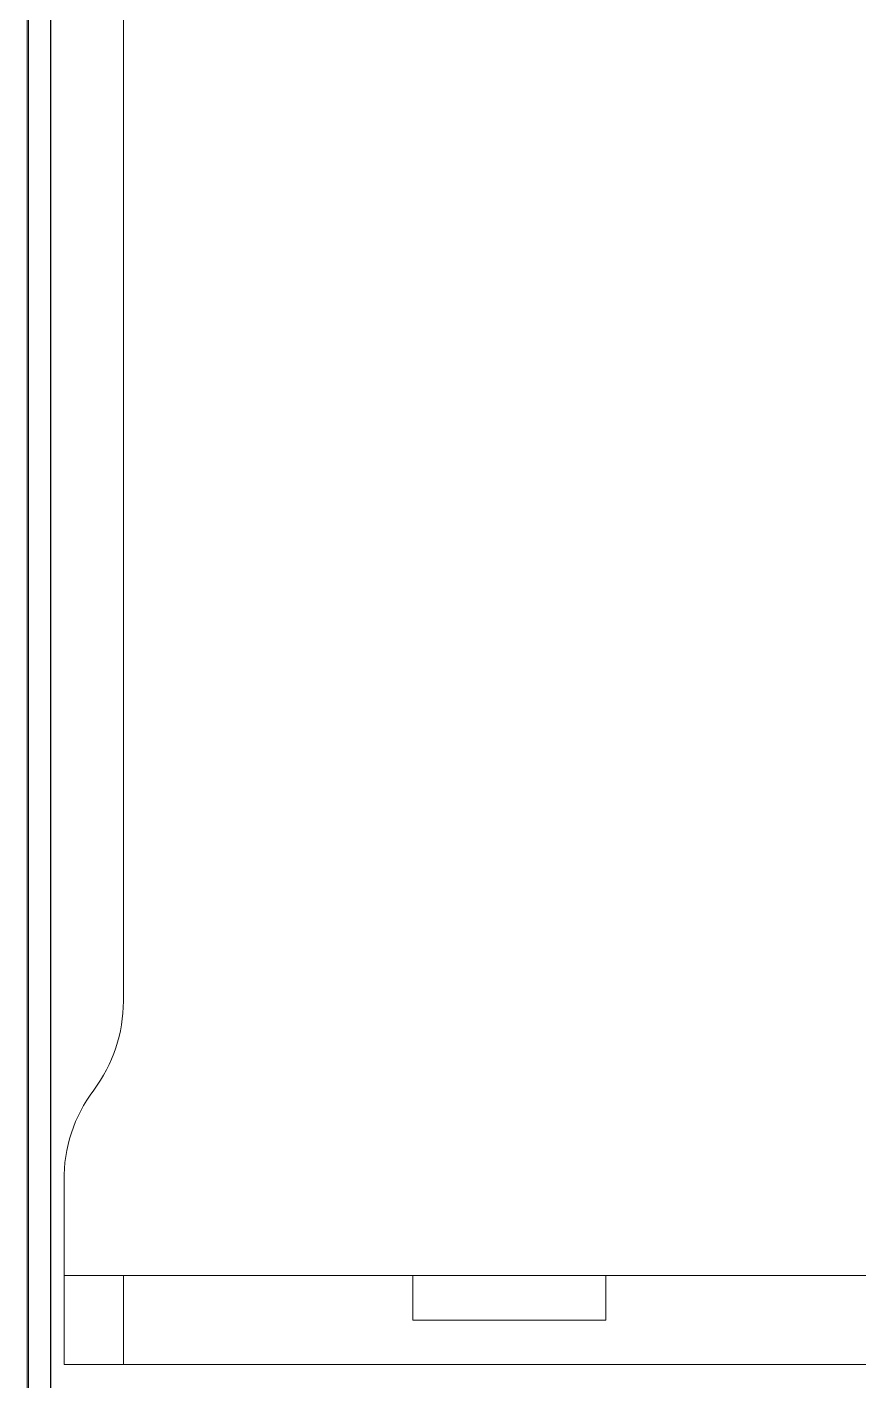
# Model space of a CAD drawing. Header units: millimetres. Extents: x 90978 to 295199, y -4084 to 97293.
# Drawn here: x 195922 to 196482, y 30552 to 31464 of the extents above; entities that cross this region are included whole.
import ezdxf

# ---------------------------------------------------------------- set-up
doc = ezdxf.new("R2010")
doc.units = ezdxf.units.MM
doc.header["$MEASUREMENT"] = 0
for name, color, linetype, lineweight in [('CSM-STL-XX-ZZ-M3-A-XXXX-00001_detached _19_04_21__rvt-1-Level 0$0$A-WALL', 7, 'CONTINUOUS', 9), ('CSM-STL-XX-ZZ-M3-A-XXXX-00001_detached _19_04_21__rvt-1-Level 0$0$I-WALL', 7, 'CONTINUOUS', 9), ('I-FURN', 8, 'CONTINUOUS', 9)]:
    doc.layers.add(name, color=color, linetype=linetype, lineweight=lineweight)

msp = doc.modelspace()

# ---------------------------------------------------------------- linework, layer by layer
at = {"layer": 'CSM-STL-XX-ZZ-M3-A-XXXX-00001_detached _19_04_21__rvt-1-Level 0$0$A-WALL'}
for p, q in [((195922.08, 28463.23), (195922.08, 33769.23)), ((195923.08, 28463.23), (195923.08, 33769.23))]:
    msp.add_line(p, q, dxfattribs=at)
at = {"layer": 'CSM-STL-XX-ZZ-M3-A-XXXX-00001_detached _19_04_21__rvt-1-Level 0$0$I-WALL', "lineweight": 30}
msp.add_line((195938.08, 28463.23), (195938.08, 33769.23), dxfattribs=at)
at = {"layer": 'I-FURN'}
for p, q in [((195986.96, 31917.73), (195986.96, 30807.73)), ((195986.96, 30807.73), (195986.96, 31917.73)), ((195946.96, 30686.62), (195946.96, 30562.73)), ((195946.96, 30562.73), (195946.96, 30686.62)), ((195986.96, 30622.73), (195946.96, 30622.73)), ((195946.96, 30622.73), (196181.96, 30622.73)), ((195946.96, 30562.73), (195946.96, 30622.73)), ((195946.96, 30562.73), (195946.96, 30622.73)), ((196706.96, 30622.73), (195986.96, 30622.73)), ((195986.96, 30562.73), (195986.96, 30622.73)), ((195986.96, 30562.73), (195986.96, 30622.73)), ((196181.96, 30622.73), (196311.96, 30622.73)), ((196181.96, 30592.73), (196181.96, 30622.73)), ((196181.96, 30592.73), (196181.96, 30622.73)), ((196311.96, 30622.73), (196746.96, 30622.73)), ((196311.96, 30592.73), (196311.96, 30622.73)), ((196311.96, 30622.73), (196311.96, 30592.73)), ((196311.96, 30592.73), (196181.96, 30592.73)), ((196181.96, 30592.73), (196311.96, 30592.73)), ((196746.96, 30562.73), (195946.96, 30562.73)), ((195946.96, 30562.73), (195986.96, 30562.73)), ((195946.96, 30562.73), (196746.96, 30562.73)), ((196746.96, 30562.73), (195946.96, 30562.73)), ((195986.96, 30562.73), (196706.96, 30562.73))]:
    msp.add_line(p, q, dxfattribs=at)
for centre, radius, start, end in [((195886.96, 30807.73), 100, 323.1301, 0), ((195886.96, 30807.73), 100, 323.1301, 0), ((196046.99, 30687.72), 100.03, 143.1301, 180.62561), ((196046.99, 30687.72), 100.03, 143.1301, 180.62561)]:
    msp.add_arc(centre, radius, start, end, dxfattribs=at)

doc.saveas('drawing.dxf')
